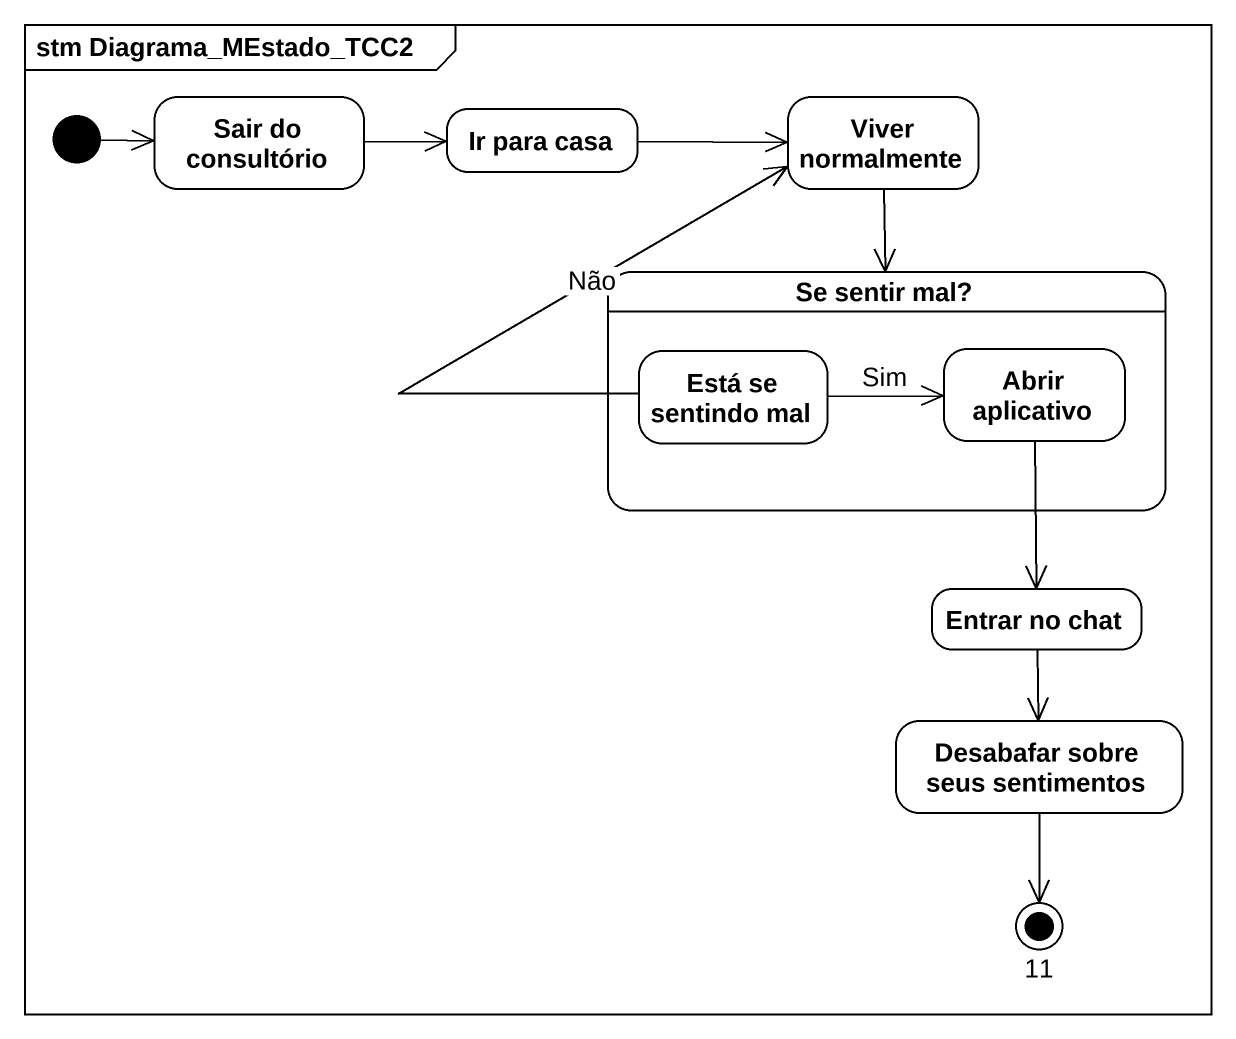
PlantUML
@startuml
mainframe stm Diagrama_MEstado_TCC2
hide empty description
state "Sair do consultório" as Sair_do_consultório
state "Ir para casa" as Ir_para_casa
state "Viver normalmente" as Viver_normalmente
state "Se sentir mal?" as Se_sentir_mal {
  state "Está se sentindo mal" as Está_se_sentindo_mal
  state "Abrir aplicativo" as Abrir_aplicativo
}
state "Entrar no chat" as Entrar_no_chat
state "Desabafar sobre seus sentimentos" as Desabafar_sobre_seus
state "11" as f11 <<end>>
[*] -right-> Sair_do_consultório
Sair_do_consultório -right-> Ir_para_casa
Ir_para_casa -right-> Viver_normalmente
Viver_normalmente --> Se_sentir_mal
Está_se_sentindo_mal -up-> Viver_normalmente : Não
Está_se_sentindo_mal -right-> Abrir_aplicativo : Sim
Abrir_aplicativo --> Entrar_no_chat
Entrar_no_chat --> Desabafar_sobre_seus
Desabafar_sobre_seus --> f11
@enduml
